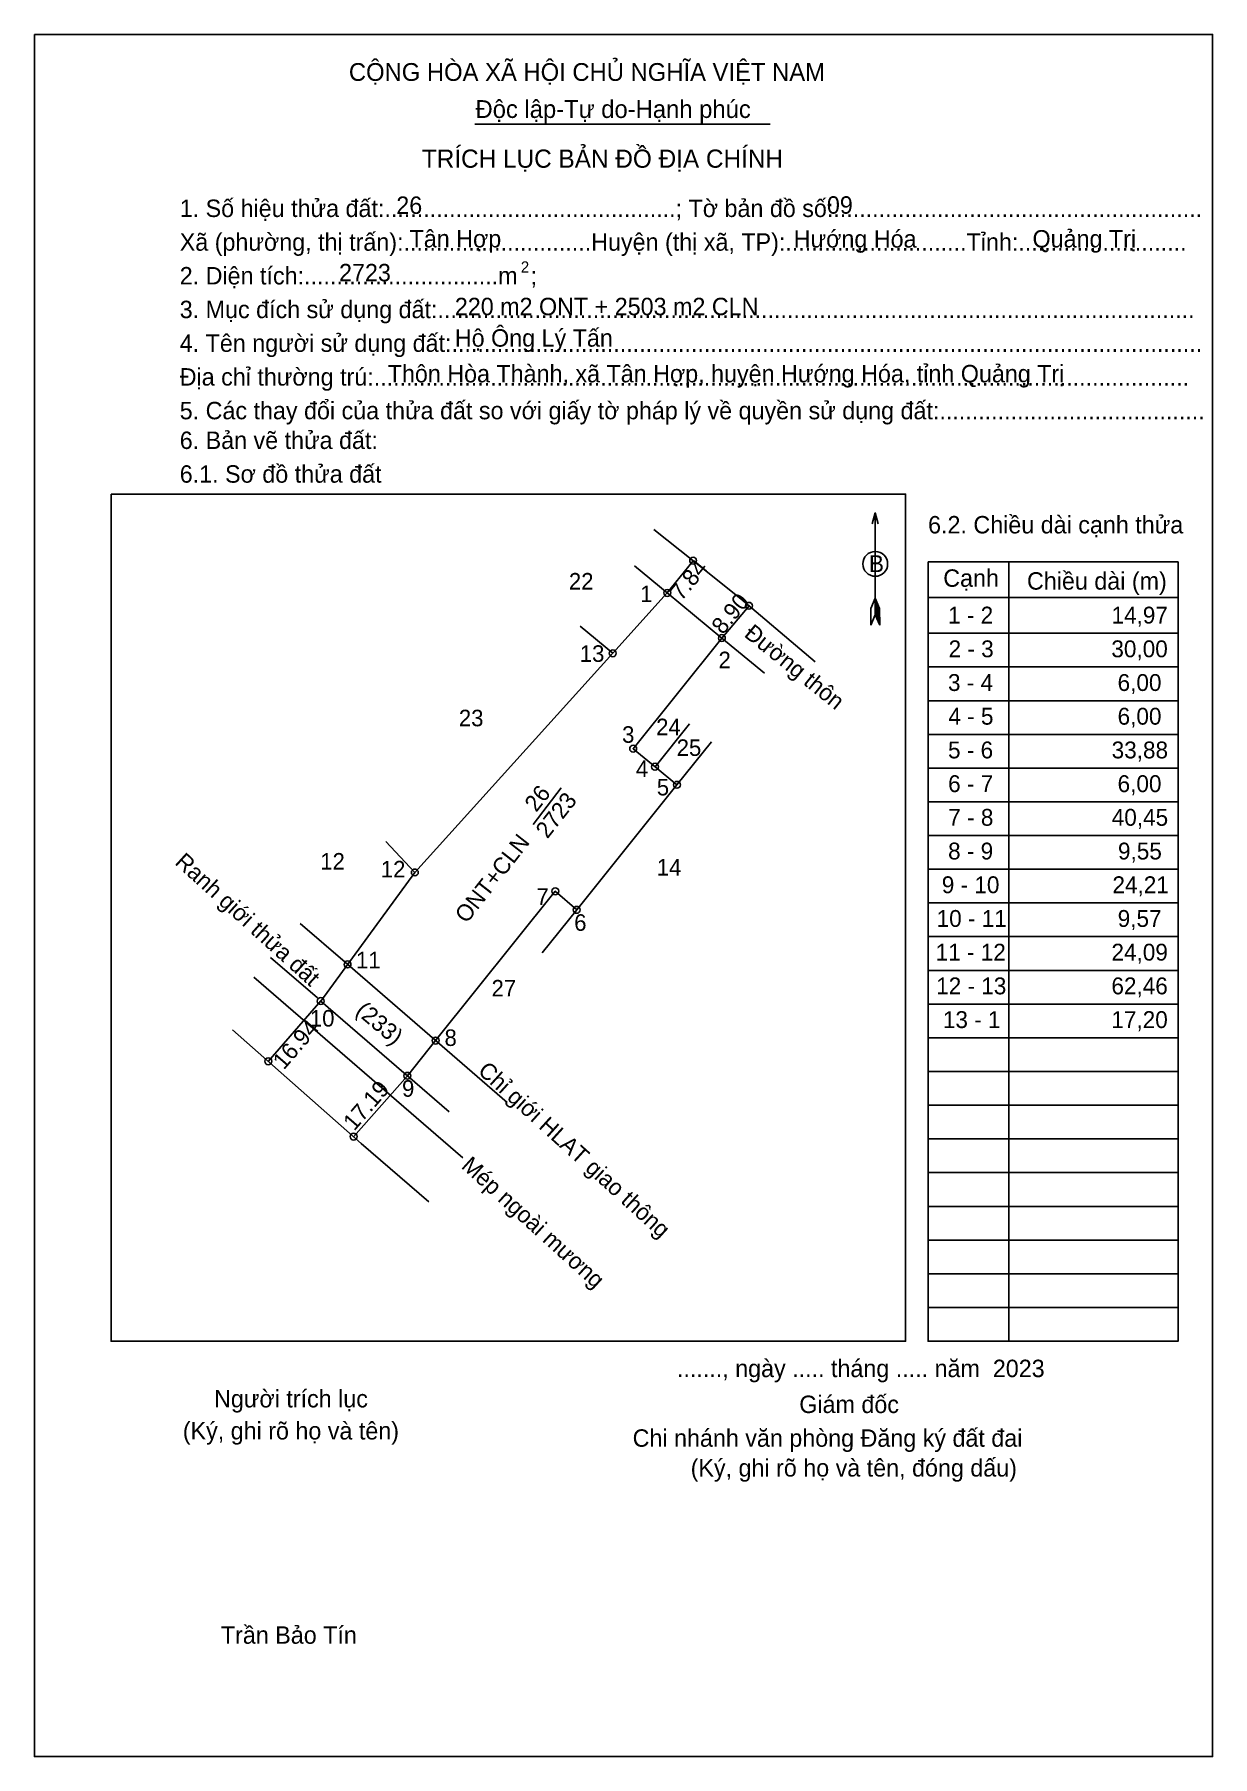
# Model space of a CAD drawing. Extents: x 549863 to 550112, y 1841654 to 1842019.
import ezdxf

# ---------------------------------------------------------------- set-up
doc = ezdxf.new("R2010")
doc.units = 0
for name, color, linetype in [('Level 1', 7, 'Continuous'), ('Level 10', 7, 'Continuous'), ('Level 11', 7, 'Continuous'), ('Level 13', 7, 'Continuous'), ('Level 15', 7, 'Continuous'), ('Level 2', 7, 'Continuous'), ('Level 23', 7, 'Continuous'), ('Level 27', 7, 'Continuous'), ('Level 4', 7, 'Continuous'), ('Level 50', 7, 'Continuous'), ('Level 52', 7, 'Continuous'), ('Level 6', 7, 'Continuous'), ('Level 8', 7, 'Continuous'), ('Level 9', 7, 'Continuous')]:
    doc.layers.add(name, color=color, linetype=linetype)

msp = doc.modelspace()

# ---------------------------------------------------------------- linework, layer by layer
at = {"layer": 'Level 1'}
for p, q in [((549862.75, 1841998.88), (549862.75, 1841998.88)), ((549878.95, 1841921.3), (549878.95, 1841921.3)), ((550040.56, 1841917.32), (550040.56, 1841895.75)), ((550051.74, 1841759.39), (550051.74, 1841906.95)), ((550068.85, 1841906.95), (550068.85, 1841742.14)), ((550104.62, 1841906.95), (550104.62, 1841759.39)), ((550039.61, 1841893.55), (550039.65, 1841897.12)), ((550040.56, 1841899.32), (550039.65, 1841897.12)), ((550040.56, 1841899.32), (550041.47, 1841897.12)), ((550040.56, 1841899.01), (550041.47, 1841896.8)), ((550040.56, 1841898.7), (550041.47, 1841896.49)), ((550040.56, 1841898.39), (550041.48, 1841896.17)), ((550040.56, 1841898.07), (550041.48, 1841895.85)), ((550040.56, 1841897.76), (550041.48, 1841895.53)), ((550040.56, 1841897.45), (550041.48, 1841895.21)), ((550040.56, 1841897.14), (550041.5, 1841894.89)), ((550040.56, 1841896.83), (550041.5, 1841894.56)), ((550040.56, 1841896.53), (550041.5, 1841894.24)), ((550040.56, 1841896.22), (550041.51, 1841893.93)), ((550041.51, 1841893.55), (550041.47, 1841897.12)), ((550051.74, 1841899.46), (550104.62, 1841899.46)), ((550040.56, 1841895.75), (550039.61, 1841893.55)), ((550040.56, 1841895.75), (550041.51, 1841893.55)), ((550051.74, 1841891.86), (550104.62, 1841891.86)), ((550051.74, 1841884.73), (550104.62, 1841884.73)), ((550051.74, 1841877.6), (550104.62, 1841877.6)), ((550051.74, 1841870.48), (550104.62, 1841870.48)), ((550051.74, 1841863.35), (550104.62, 1841863.35)), ((550051.74, 1841856.22), (550104.62, 1841856.22)), ((550051.74, 1841849.09), (550104.62, 1841849.09)), ((550051.74, 1841841.96), (550104.62, 1841841.96)), ((550051.74, 1841834.83), (550104.62, 1841834.83)), ((550051.74, 1841827.7), (550104.62, 1841827.7)), ((550051.74, 1841820.57), (550104.62, 1841820.57)), ((550051.74, 1841813.44), (550104.62, 1841813.44)), ((550051.74, 1841806.31), (550104.62, 1841806.31)), ((550051.74, 1841799.18), (550104.62, 1841799.18)), ((550051.74, 1841792.05), (550104.62, 1841792.05)), ((550051.74, 1841784.92), (550104.62, 1841784.92)), ((550051.74, 1841777.79), (550104.62, 1841777.79)), ((550051.74, 1841770.66), (550104.62, 1841770.66)), ((550051.74, 1841763.53), (550104.62, 1841763.53)), ((550051.74, 1841756.4), (550104.62, 1841756.4)), ((550051.74, 1841749.27), (550104.62, 1841749.27)), ((550046.99, 1841742.14), (550046.99, 1841742.14)), ((550111.9, 1841654.29), (550111.9, 1841654.29))]:
    msp.add_line(p, q, dxfattribs=at)
for points in [[(549878.95, 1841921.3), (550046.99, 1841921.3), (550046.99, 1841742.14), (549878.95, 1841742.14)], [(550051.74, 1841906.95), (550104.62, 1841906.95), (550104.62, 1841742.14), (550051.74, 1841742.14)]]:
    msp.add_lwpolyline(points, close=True, dxfattribs=at)
msp.add_lwpolyline([(550041.18, 1841915.03), (550040.56, 1841917.32), (550039.94, 1841915.03)], dxfattribs=at)
msp.add_circle((550040.56, 1841906.54), 2.63, dxfattribs=at)
at = {"layer": 'Level 10'}
msp.add_lwpolyline([(549940.87, 1841798.92), (549923.3, 1841814.08), (549943.2, 1841841.27), (549985.06, 1841887.63), (549996.58, 1841900.39), (550008.13, 1841890.86), (549989.37, 1841867.45), (549993.99, 1841863.63), (549998.62, 1841859.81), (549977.44, 1841833.37), (549972.89, 1841837.29), (549947.6, 1841805.72), (549941.63, 1841798.27)], close=True, dxfattribs=at)
at = {"layer": 'Level 11'}
for centre in [(550002.05, 1841907.22), (549996.58, 1841900.39), (550013.86, 1841897.67), (550008.13, 1841890.86), (549985.06, 1841887.63), (549989.37, 1841867.45), (549993.99, 1841863.63), (549998.62, 1841859.81), (549943.2, 1841841.27), (549972.89, 1841837.29), (549977.44, 1841833.37), (549928.97, 1841821.83), (549923.3, 1841814.08), (549947.6, 1841805.72), (549912.21, 1841801.33), (549941.63, 1841798.27), (549930.25, 1841785.4)]:
    msp.add_circle(centre, 0.729, dxfattribs=at)
at = {"layer": 'Level 13'}
msp.add_line((549955.88, 1841999.56), (550018.32, 1841999.56), dxfattribs=at)
at = {"layer": 'Level 15'}
msp.add_line((549931.84, 1841783.98), (549946.19, 1841771.59), dxfattribs=at)
at = {"layer": 'Level 2'}
msp.add_lwpolyline([(549862.75, 1842018.51), (550111.9, 1842018.51), (550111.9, 1841654.29), (549862.75, 1841654.29)], close=True, dxfattribs=at)
at = {"layer": 'Level 23'}
msp.add_line((549904.65, 1841807.99), (549931.84, 1841783.98), dxfattribs=at)
at = {"layer": 'Level 27'}
for p, q in [((549996.58, 1841900.39), (549989.68, 1841906.16)), ((549985.06, 1841887.63), (549978.15, 1841893.4)), ((550008.13, 1841890.86), (550017.13, 1841883.43)), ((549993.99, 1841863.63), (550001.29, 1841872.74)), ((549998.62, 1841859.81), (550005.92, 1841868.92)), ((549943.2, 1841841.27), (549937.04, 1841847.83)), ((549977.44, 1841833.37), (549970.14, 1841824.26)), ((549941.63, 1841798.27), (549950.46, 1841790.65))]:
    msp.add_line(p, q, dxfattribs=at)
at = {"layer": 'Level 4'}
for p, q in [((549918.94, 1841830.51), (549928.45, 1841822.29)), ((549922.58, 1841814.74), (549912.68, 1841823.3)), ((549909.13, 1841819.16), (549953.32, 1841780.94)), ((549912.21, 1841801.32), (549923.31, 1841814.11)), ((549952.14, 1841801.8), (549962.76, 1841792.61))]:
    msp.add_line(p, q, dxfattribs=at)
msp.add_lwpolyline([(550027.84, 1841885.83), (550012.14, 1841899.13), (550001.99, 1841907.25), (549993.77, 1841913.82)], dxfattribs=at)
at = {"layer": 'Level 50'}
msp.add_line((549928.45, 1841822.28), (549952.14, 1841801.8), dxfattribs=at)
at = {"layer": 'Level 8'}
for p, q in [((549996.58, 1841900.39), (550002.04, 1841907.21)), ((550008.13, 1841890.86), (550013.88, 1841897.65)), ((549968.21, 1841851.41), (549974.16, 1841859.18)), ((549941.63, 1841798.27), (549930.25, 1841785.38))]:
    msp.add_line(p, q, dxfattribs=at)

# ---------------------------------------------------------------- texts
at = {"layer": 'Level 1'}
for s, height, p in [('TRÍCH LỤC BẢN ĐỒ ĐỊA CHÍNH', 3.8502, (549944.69, 1841990.32)), ('1. Số hiệu thửa đất:.............................................; Tờ bản đồ số:.........................................................', 3.68362, (549893.48, 1841979.9)), ('Xã (phường, thị trấn):.............................Huyện (thị xã, TP):............................Tỉnh:..........................', 3.68362, (549893.48, 1841972.77)), ('2. Diện tích:..............................m  ;', 3.6836, (549893.48, 1841965.64)), ('2', 2.38, (549965.61, 1841968.14)), ('3. Mục đích sử dụng đất:.....................................................................................................................', 3.68362, (549893.48, 1841958.51)), ('4. Tên người sử dụng đất:....................................................................................................................', 3.68362, (549893.48, 1841951.38)), ('Địa chỉ thường trú:..............................................................................................................................', 3.68362, (549893.48, 1841944.25)), ('5. Các thay đổi của thửa đất so với giấy tờ pháp lý về quyền sử dụng đất:.........................................', 3.68362, (549893.48, 1841937.12)), ('6. Bản vẽ thửa đất:', 3.6836, (549893.48, 1841930.84)), ('6.1. Sơ đồ thửa đất', 3.6836, (549893.48, 1841923.71)), ('6.2. Chiều dài cạnh thửa', 3.6836, (550051.74, 1841912.98)), ('B', 3.56, (550039.24, 1841904.8)), ('Cạnh', 3.684, (550054.95, 1841901.69)), ('Chiều dài (m)', 3.6836, (550072.66, 1841901.09)), ('......., ngày ..... tháng ..... năm  2023', 3.6836, (549998.63, 1841734.54)), ('Người trích lục', 3.6836, (549900.74, 1841728.13)), ('Giám đốc', 3.684, (550024.5, 1841726.94)), ('(Ký, ghi rõ họ và tên)', 3.6836, (549894.13, 1841721.35)), ('Chi nhánh văn phòng Đăng ký đất đai ', 3.6836, (549989.26, 1841719.81)), ('(Ký, ghi rõ họ và tên, đóng dấu)', 3.6836, (550001.53, 1841713.51)), ('Trần Bảo Tín', 3.6836, (549902.18, 1841678.15))]:
    msp.add_text(s, height=height, dxfattribs=at).set_placement(p)
at = {"layer": 'Level 10'}
for s, p in [('16.94', (549915.5, 1841799.38)), ('17.19', (549930.38, 1841786.45))]:
    msp.add_text(s, height=3.5, rotation=49.1324, dxfattribs=at).set_placement(p)
at = {"layer": 'Level 13'}
for s, p in [('CỘNG HÒA XÃ HỘI CHỦ NGHĨA VIỆT NAM', (549929.25, 1842008.69)), ('Độc lập-Tự do-Hạnh phúc', (549956.03, 1842000.85))]:
    msp.add_text(s, height=3.7644, dxfattribs=at).set_placement(p)
for s, p in [('26', (549968.88, 1841853.86)), ('2723', (549971.23, 1841848.25)), ('ONT+CLN', (549954.14, 1841830.32))]:
    msp.add_text(s, height=3.5, rotation=51.9098, dxfattribs=at).set_placement(p)
at = {"layer": 'Level 4'}
for s, p in [('7.84', (549999.59, 1841898.55)), ('8.90', (550008.34, 1841891.42))]:
    msp.add_text(s, height=3.5, rotation=50.4799, dxfattribs=at).set_placement(p)
at = {"layer": 'Level 52'}
for s, p in [('1 - 2', (550055.97, 1841893.92)), ('14,97', (550090.53, 1841893.92)), ('2 - 3', (550056.08, 1841886.79)), ('30,00', (550090.5, 1841886.79)), ('3 - 4', (550055.95, 1841879.66)), ('6,00', (550091.82, 1841879.66)), ('4 - 5', (550056.03, 1841872.53)), ('6,00', (550091.82, 1841872.53)), ('5 - 6', (550055.96, 1841865.4)), ('33,88', (550090.56, 1841865.4)), ('6 - 7', (550055.98, 1841858.27)), ('6,00', (550091.82, 1841858.27)), ('7 - 8', (550056.01, 1841851.15)), ('40,45', (550090.58, 1841851.15)), ('8 - 9', (550055.97, 1841844.02)), ('9,55', (550091.9, 1841844.02)), ('9 - 10', (550054.64, 1841836.89)), ('24,21', (550090.73, 1841836.89)), ('10 - 11', (550053.55, 1841829.76)), ('9,57', (550091.84, 1841829.76)), ('11 - 12', (550053.34, 1841822.63)), ('24,09', (550090.52, 1841822.63)), ('12 - 13', (550053.45, 1841815.5)), ('62,46', (550090.51, 1841815.5)), ('13 - 1', (550054.87, 1841808.37)), ('17,20', (550090.5, 1841808.37))]:
    msp.add_text(s, height=3.565, dxfattribs=at).set_placement(p)
for s, rotation, p in [('Đường thôn', 321.048, (550012.63, 1841891.33)), ('Ranh giới thửa đất', 317.8169, (549892.25, 1841843.15)), ('Chỉ giới HLAT giao thông', 317.8169, (549956.32, 1841799)), ('Mép ngoài mương', 317.8169, (549952.83, 1841778.92))]:
    msp.add_text(s, height=3.5, rotation=rotation, dxfattribs=at).set_placement(p)
at = {"layer": 'Level 6'}
for s, height, p in [('26', 3.684, (549939.28, 1841980.56)), ('09', 3.684, (550030.34, 1841980.6)), ('Tân Hợp', 3.684, (549942.09, 1841973.47)), ('Hướng Hóa', 3.684, (550023.33, 1841973.43)), ('Quảng Trị', 3.684, (550073.83, 1841973.45)), ('2723', 3.684, (549927.17, 1841966.3)), ('220 m2 ONT + 2503 m2 CLN', 3.6836, (549951.66, 1841959.13)), ('Hộ Ông Lý Tấn', 3.6836, (549951.66, 1841952.48)), ('Thôn Hòa Thành, xã Tân Hợp, huyện Hướng Hóa, tỉnh Quảng Trị', 3.6836, (549937.46, 1841944.93))]:
    msp.add_text(s, height=height, dxfattribs=at).set_placement(p)
at = {"layer": 'Level 9'}
for s, p in [('22', (549975.78, 1841901.11)), ('1', (549990.86, 1841898.46)), ('13', (549978.08, 1841885.82)), ('13', (549978.08, 1841885.82)), ('2', (550007.42, 1841884.47)), ('23', (549952.51, 1841872.19)), ('3', (549987.03, 1841868.7)), ('24', (549994.23, 1841870.3)), ('25', (549998.57, 1841865.92)), ('4', (549989.95, 1841861.46)), ('5', (549994.37, 1841857.57)), ('12', (549923.2, 1841841.88)), ('12', (549936, 1841840.22)), ('14', (549994.35, 1841840.61)), ('7', (549968.91, 1841834.42)), ('6', (549976.9, 1841828.93)), ('11', (549930.75, 1841821)), ('27', (549959.42, 1841815.04)), ('10', (549921, 1841808.68)), ('8', (549949.47, 1841804.58)), ('9', (549940.49, 1841793.84))]:
    msp.add_text(s, height=3.5, dxfattribs=at).set_placement(p)
msp.add_text('(233)', height=3.5, rotation=319.7927, dxfattribs=at).set_placement((549930.46, 1841811.61))

doc.saveas('drawing.dxf')
